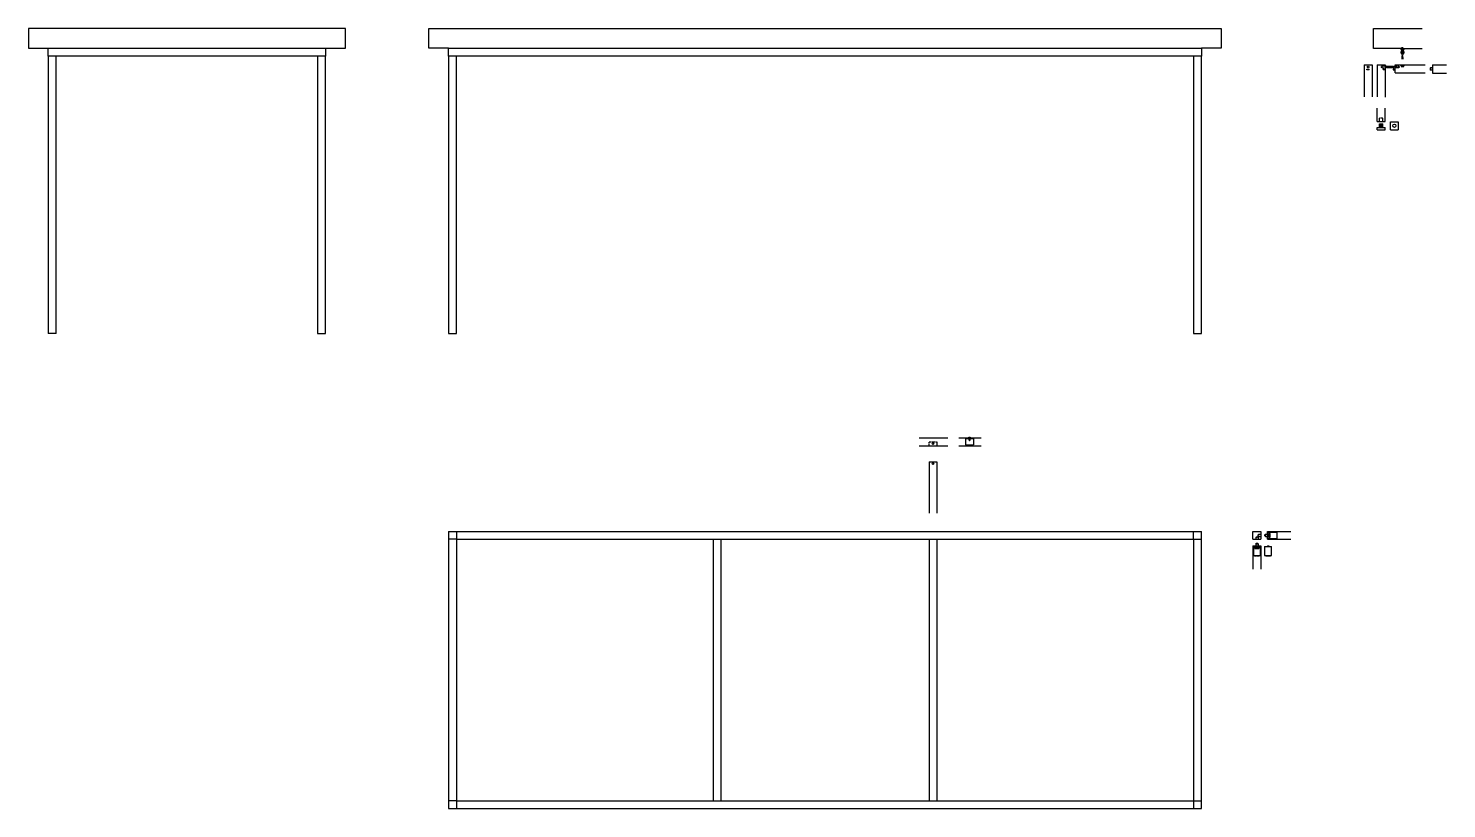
# Model space of a CAD drawing. Header units: millimetres. Extents: x 7 to 365, y 103 to 300.
import ezdxf

# ---------------------------------------------------------------- set-up
doc = ezdxf.new("R2010")
doc.units = ezdxf.units.MM
doc.linetypes.add('ACAD_ISO03W100', pattern=[30, 12, -18])

msp = doc.modelspace()

# ---------------------------------------------------------------- linework, layer by layer
for p, q in [((86.83, 299.9), (6.83, 299.9)), ((6.83, 299.9), (6.83, 294.9)), ((86.83, 294.9), (86.83, 299.9)), ((107.87, 294.9), (107.87, 299.9)), ((107.87, 299.9), (307.87, 299.9)), ((307.87, 299.9), (307.87, 294.9)), ((346.26, 294.83), (346.26, 299.83)), ((346.26, 299.83), (358.53, 299.83)), ((6.83, 294.9), (11.83, 294.9)), ((11.83, 292.9), (11.83, 294.9)), ((11.83, 294.9), (81.83, 294.9)), ((81.83, 294.9), (81.83, 292.9)), ((81.83, 294.9), (86.83, 294.9)), ((112.87, 294.9), (107.87, 294.9)), ((112.87, 294.9), (302.87, 294.9)), ((112.87, 292.9), (112.87, 294.9)), ((302.87, 294.9), (302.87, 292.9)), ((307.87, 294.9), (302.87, 294.9)), ((353.26, 294.83), (346.26, 294.83)), ((353.21, 294.83), (353.21, 294.53)), ((353.21, 294.53), (353.96, 294.53)), ((353.21, 294.01), (353.21, 293.71)), ((354.01, 294.01), (353.21, 294.01)), ((353.21, 293.71), (354.01, 293.71)), ((353.26, 294.83), (358.53, 294.83)), ((353.26, 294.53), (353.26, 294.43)), ((353.26, 294.43), (353.96, 294.43)), ((353.26, 293.58), (353.26, 293.48)), ((353.26, 293.58), (353.96, 293.58)), ((353.96, 294.43), (353.96, 294.53)), ((353.96, 294.53), (354.01, 294.53)), ((353.96, 293.48), (353.96, 293.58)), ((354.01, 294.53), (354.01, 294.83)), ((354.01, 293.71), (354.01, 294.01)), ((81.83, 292.9), (11.83, 292.9)), ((11.83, 292.9), (11.83, 222.9)), ((13.83, 222.9), (13.83, 292.9)), ((79.83, 292.9), (79.83, 222.9)), ((81.83, 222.9), (81.83, 292.9)), ((302.87, 292.9), (112.87, 292.9)), ((112.87, 292.9), (112.87, 222.9)), ((114.87, 222.9), (114.87, 292.9)), ((300.87, 292.9), (300.87, 222.9)), ((302.87, 222.9), (302.87, 292.9)), ((343.93, 290.7), (345.93, 290.7)), ((343.93, 290.7), (343.93, 282.59)), ((345.93, 290.7), (345.93, 282.59)), ((347.24, 290.7), (349.24, 290.7)), ((347.24, 290.7), (347.24, 282.59)), ((349.24, 290.7), (349.24, 282.54)), ((349.67, 290.36), (349.51, 290.3)), ((349.51, 290.3), (349.51, 290.01)), ((349.67, 289.96), (349.51, 290.01)), ((349.67, 289.96), (349.67, 290.36)), ((349.67, 290.36), (351.27, 290.36)), ((351.27, 290.36), (351.27, 289.96)), ((351.27, 290.36), (351.44, 290.3)), ((351.27, 289.96), (351.44, 290.01)), ((351.44, 290.3), (351.44, 290.01)), ((351.8, 288.7), (351.8, 290.7)), ((351.8, 290.7), (359.3, 290.7)), ((353.26, 293.48), (353.96, 293.48)), ((353.34, 292.31), (353.89, 292.31)), ((353.51, 292.97), (353.61, 293.11)), ((353.51, 292.31), (353.51, 292.97)), ((353.71, 292.85), (353.51, 292.92)), ((353.71, 292.78), (353.51, 292.85)), ((353.71, 292.71), (353.51, 292.78)), ((353.71, 292.64), (353.51, 292.71)), ((353.71, 292.57), (353.51, 292.64)), ((353.66, 292.52), (353.51, 292.57)), ((353.71, 292.43), (353.51, 292.5)), ((353.71, 292.36), (353.51, 292.43)), ((353.63, 292.32), (353.51, 292.36)), ((353.71, 292.92), (353.52, 292.99)), ((353.7, 292.99), (353.56, 293.04)), ((353.71, 292.97), (353.61, 293.11)), ((353.63, 292.32), (353.66, 292.31)), ((353.66, 292.52), (353.71, 292.5)), ((353.71, 292.31), (353.71, 292.97)), ((360.63, 289.87), (360.68, 289.94)), ((361.18, 289.94), (360.68, 289.94)), ((360.68, 289.94), (360.68, 289.34)), ((361.18, 290.7), (361.18, 288.57)), ((361.18, 290.7), (364.75, 290.7)), ((344.63, 289.39), (344.63, 289.59)), ((344.63, 289.59), (345.23, 289.59)), ((345.23, 289.39), (344.63, 289.39)), ((344.7, 289.39), (344.7, 289.59)), ((345.16, 289.39), (345.16, 289.59)), ((345.23, 289.39), (345.23, 289.59)), ((351.3, 289.59), (351.25, 289.59)), ((351.25, 289.59), (351.25, 289.39)), ((351.25, 289.39), (351.3, 289.39)), ((351.8, 289.59), (351.3, 289.59)), ((351.3, 289.59), (351.3, 289.39)), ((351.3, 289.39), (351.8, 289.39)), ((351.8, 288.7), (359.3, 288.7)), ((360.63, 289.87), (360.63, 289.41)), ((360.63, 289.41), (360.68, 289.34)), ((361.18, 289.34), (360.68, 289.34)), ((361.18, 288.57), (364.75, 288.57)), ((347.24, 276.35), (347.24, 279.71)), ((349.24, 276.35), (349.24, 279.71)), ((347.24, 276.35), (349.24, 276.35)), ((347.82, 274.83), (347.82, 275.79)), ((347.82, 275.79), (348.65, 275.79)), ((347.82, 275.72), (348.62, 275.79)), ((347.82, 275.65), (348.65, 275.72)), ((347.82, 275.58), (348.65, 275.65)), ((348.65, 274.83), (348.65, 275.79)), ((350.55, 274.31), (350.55, 276.31)), ((350.55, 276.31), (352.55, 276.31)), ((352.55, 276.31), (352.55, 274.31)), ((347.24, 274.31), (347.24, 274.83)), ((347.24, 274.83), (349.24, 274.83)), ((347.24, 274.31), (349.24, 274.31)), ((347.82, 275.51), (348.65, 275.58)), ((347.82, 275.44), (348.65, 275.51)), ((347.82, 275.37), (348.65, 275.44)), ((347.82, 275.3), (348.65, 275.37)), ((347.82, 275.23), (348.65, 275.3)), ((347.82, 275.16), (348.65, 275.23)), ((347.82, 275.09), (348.65, 275.16)), ((347.82, 275.02), (348.65, 275.09)), ((347.82, 274.95), (348.65, 275.02)), ((347.82, 274.88), (348.65, 274.95)), ((348.03, 274.83), (348.66, 274.88)), ((349.24, 274.31), (349.24, 274.83)), ((350.55, 274.31), (352.55, 274.31)), ((13.83, 222.9), (11.83, 222.9)), ((79.83, 222.9), (81.83, 222.9)), ((112.87, 222.9), (114.87, 222.9)), ((300.87, 222.9), (302.87, 222.9)), ((231.62, 196.54), (238.85, 196.54)), ((231.62, 194.54), (238.85, 194.54)), ((241.65, 196.54), (247.29, 196.54)), ((241.65, 194.54), (247.29, 194.54)), ((243.34, 196.34), (243.34, 194.74)), ((244.14, 196.55), (244.14, 196.65)), ((244.14, 196.65), (244.54, 196.65)), ((244.24, 196.55), (244.14, 196.55)), ((244.24, 196.54), (244.24, 196.55)), ((244.24, 196.55), (244.44, 196.55)), ((244.24, 195.94), (244.24, 196.34)), ((244.24, 196.29), (244.44, 196.21)), ((244.24, 196.22), (244.44, 196.14)), ((244.24, 196.15), (244.44, 196.07)), ((244.24, 196.08), (244.44, 196)), ((244.24, 196.01), (244.43, 195.93)), ((244.24, 195.94), (244.4, 195.88)), ((244.24, 195.94), (244.34, 195.8)), ((244.32, 196.54), (244.29, 196.55)), ((244.29, 196.34), (244.44, 196.28)), ((244.44, 195.94), (244.34, 195.8)), ((244.44, 196.54), (244.44, 196.55)), ((244.54, 196.55), (244.44, 196.55)), ((244.44, 196.34), (244.44, 195.94)), ((244.54, 196.65), (244.54, 196.55)), ((245.34, 196.34), (245.34, 194.74)), ((234.12, 190.49), (234.12, 177.51)), ((234.12, 190.49), (236.12, 190.49)), ((236.12, 190.49), (236.12, 177.51)), ((112.87, 172.9), (302.87, 172.9)), ((112.87, 172.9), (112.87, 102.9)), ((114.87, 172.9), (114.87, 104.9)), ((300.87, 170.9), (300.87, 172.9)), ((302.87, 102.9), (302.87, 172.9)), ((315.88, 170.9), (315.88, 172.9)), ((315.88, 172.9), (317.88, 172.9)), ((317.88, 172.9), (317.88, 170.9)), ((319.03, 172.2), (318.87, 172.06)), ((318.87, 171.74), (318.87, 172.06)), ((319.03, 171.6), (319.03, 172.2)), ((319.03, 172.2), (319.53, 172.2)), ((319.53, 170.9), (319.53, 172.9)), ((319.53, 172.9), (325.42, 172.9)), ((319.53, 172.68), (322, 172.68)), ((319.75, 171.12), (319.75, 172.68)), ((319.93, 172.2), (319.75, 172.2)), ((319.93, 171.4), (319.93, 172.4)), ((319.93, 172.4), (320.23, 172.4)), ((320.23, 171.4), (320.23, 172.4)), ((322, 171.12), (322, 172.68)), ((114.87, 170.9), (112.87, 170.9)), ((114.87, 170.9), (300.87, 170.9)), ((179.62, 170.9), (179.62, 104.9)), ((181.62, 170.9), (181.62, 104.9)), ((234.12, 170.9), (234.12, 104.9)), ((236.12, 170.9), (236.12, 104.9)), ((300.87, 170.9), (300.87, 104.9)), ((300.87, 170.9), (302.87, 170.9)), ((315.88, 170.9), (317.88, 170.9)), ((315.88, 169.24), (317.88, 169.24)), ((315.88, 169.24), (315.88, 163.35)), ((316.1, 166.77), (316.1, 169.24)), ((316.1, 169.02), (317.65, 169.02)), ((316.38, 168.85), (317.38, 168.85)), ((316.38, 168.85), (316.38, 168.55)), ((316.38, 168.55), (317.38, 168.55)), ((316.58, 169.74), (316.72, 169.91)), ((316.58, 169.74), (317.18, 169.74)), ((316.58, 169.74), (316.58, 169.24)), ((316.58, 169.02), (316.58, 168.85)), ((316.72, 169.91), (317.04, 169.91)), ((317.18, 169.74), (317.04, 169.91)), ((317.18, 169.74), (317.18, 169.24)), ((317.18, 168.85), (317.18, 169.02)), ((317.38, 168.85), (317.38, 168.55)), ((317.65, 169.24), (317.65, 166.77)), ((317.88, 169.24), (317.88, 163.35)), ((318.81, 169.12), (318.81, 166.77)), ((318.81, 169.12), (320.56, 169.12)), ((319.03, 171.6), (318.87, 171.74)), ((319.03, 171.6), (319.53, 171.6)), ((319.53, 171.12), (322, 171.12)), ((319.53, 170.9), (325.42, 170.9)), ((319.54, 169.27), (319.84, 169.27)), ((319.54, 169.27), (319.54, 169.12)), ((319.75, 171.6), (319.93, 171.6)), ((319.84, 169.27), (319.84, 169.12)), ((319.93, 171.4), (320.23, 171.4)), ((320.56, 166.77), (320.56, 169.12)), ((316.1, 166.77), (317.65, 166.77)), ((318.81, 166.77), (320.56, 166.77)), ((319.11, 166.77), (319.11, 166.72)), ((319.11, 166.72), (320.26, 166.72)), ((320.26, 166.77), (320.26, 166.72)), ((114.87, 104.9), (112.87, 104.9)), ((114.87, 104.9), (300.87, 104.9)), ((114.87, 104.9), (114.87, 102.9)), ((300.87, 104.9), (302.87, 104.9)), ((300.87, 104.9), (300.87, 102.9)), ((112.87, 102.9), (302.87, 102.9))]:
    msp.add_line(p, q)
at = {"linetype": 'ACAD_ISO03W100', "ltscale": 0.001}
for p, q in [((353.51, 295.09), (353.61, 295.24)), ((353.51, 294.53), (353.51, 295.09)), ((353.51, 294.43), (353.51, 294.53)), ((353.51, 293.71), (353.51, 294.01)), ((353.51, 293.48), (353.51, 293.58)), ((353.71, 295.09), (353.61, 295.24)), ((353.71, 294.53), (353.71, 295.09)), ((353.71, 294.43), (353.71, 294.53)), ((353.71, 293.71), (353.71, 294.01)), ((353.71, 293.48), (353.71, 293.58)), ((348.44, 290.36), (348.27, 290.3)), ((348.27, 290.01), (348.27, 290.3)), ((348.44, 289.96), (348.27, 290.01)), ((348.44, 289.96), (348.44, 290.36)), ((349.24, 290.36), (348.44, 290.36)), ((348.44, 289.96), (349.24, 289.96)), ((351.8, 290.36), (352.6, 290.36)), ((352.6, 289.96), (351.8, 289.96)), ((352.6, 290.36), (352.6, 289.96)), ((352.6, 290.36), (352.77, 290.3)), ((352.6, 289.96), (352.77, 290.01)), ((352.77, 290.3), (352.77, 290.01)), ((353.21, 290.7), (353.21, 290.4)), ((353.21, 290.4), (353.96, 290.4)), ((353.26, 290.4), (353.26, 290.3)), ((353.26, 290.3), (353.96, 290.3)), ((353.96, 290.3), (353.96, 290.4)), ((353.96, 290.4), (354.01, 290.4)), ((354.01, 290.4), (354.01, 290.7)), ((348.69, 289.39), (348.69, 289.59)), ((348.69, 289.59), (348.74, 289.59)), ((348.74, 289.39), (348.69, 289.39)), ((348.74, 289.39), (348.74, 289.59)), ((348.74, 289.59), (349.24, 289.59)), ((349.24, 289.39), (348.74, 289.39)), ((347.82, 276.35), (347.82, 277.31)), ((347.82, 277.31), (348.65, 277.31)), ((348.65, 276.35), (348.65, 277.31)), ((234.12, 194.54), (234.12, 195.54)), ((234.12, 195.54), (236.12, 195.54)), ((236.12, 195.54), (236.12, 194.54)), ((244.24, 196.54), (244.24, 196.34)), ((244.24, 196.5), (244.44, 196.42)), ((244.24, 196.43), (244.44, 196.35)), ((244.29, 196.34), (244.24, 196.36)), ((244.32, 196.54), (244.44, 196.49)), ((244.44, 196.54), (244.44, 196.34)), ((317.38, 172.2), (317.21, 172.06)), ((317.21, 171.74), (317.21, 172.06)), ((317.38, 171.6), (317.38, 172.2)), ((317.38, 172.2), (317.88, 172.2)), ((316.58, 171.4), (316.72, 171.56)), ((316.58, 171.4), (317.18, 171.4)), ((316.58, 171.4), (316.58, 170.9)), ((316.72, 171.56), (317.04, 171.56)), ((316.73, 169.17), (317.03, 169.17)), ((316.73, 169.17), (316.73, 169.02)), ((317.03, 169.17), (317.03, 169.02)), ((317.18, 171.4), (317.04, 171.56)), ((317.18, 171.4), (317.18, 170.9)), ((317.38, 171.6), (317.21, 171.74)), ((317.38, 171.6), (317.88, 171.6)), ((316.3, 166.77), (316.3, 166.72)), ((316.3, 166.72), (317.45, 166.72)), ((317.45, 166.77), (317.45, 166.72))]:
    msp.add_line(p, q, dxfattribs=at)
at = {"ltscale": 0.001}
for p, q in [((350.47, 289.96), (349.67, 289.96)), ((351.27, 289.96), (350.47, 289.96)), ((243.34, 196.34), (245.34, 196.34)), ((243.34, 194.74), (245.34, 194.74))]:
    msp.add_line(p, q, dxfattribs=at)
for centre, radius in [((344.93, 290.16), 0.2), ((351.55, 275.31), 0.414), ((235.12, 195.04), 0.2), ((235.12, 189.99), 0.2)]:
    msp.add_circle(centre, radius)
for centre in [(353.61, 294.43), (353.61, 292.31)]:
    msp.add_ellipse(centre, major_axis=(0.275, 0), ratio=0.223129, start_param=3.141593, end_param=6.283185)
at = {"linetype": 'ACAD_ISO03W100', "ltscale": 0.001}
msp.add_ellipse((353.61, 290.3), major_axis=(0.275, 0), ratio=0.223129, start_param=3.141593, end_param=6.283185, dxfattribs=at)

doc.saveas('drawing.dxf')
